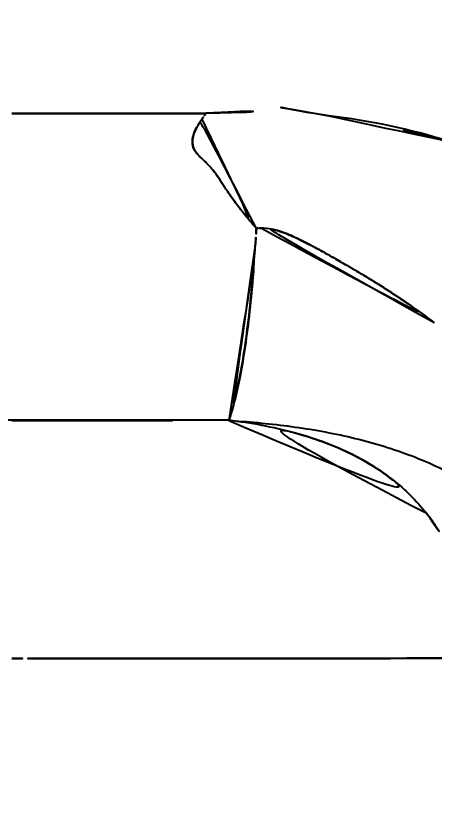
# Model space of a CAD drawing. Extents: x 16296660632 to 16296668616, y -37409619871 to -37409616241.
# Drawn here: x 16296666307.7 to 16296666330.61, y -37409616805.19 to -37409616761.43 of the extents above; entities that cross this region are included whole.
import ezdxf

# ---------------------------------------------------------------- set-up
doc = ezdxf.new("R2010")
doc.units = 0
doc.header["$LTSCALE"] = 10
doc.header["$MEASUREMENT"] = 0
doc.header["$PDMODE"] = 3
doc.header["$PDSIZE"] = -10
doc.layers.get('0').update_dxf_attribs({"linetype": 'CONTINUOUS'})
doc.layers.get('DEFPOINTS').update_dxf_attribs({"linetype": 'CONTINUOUS'})
doc.styles.add('Daelim Dimension', font='')
doc.styles.get('Daelim Dimension').set_extended_font_data('나눔고딕')
doc.dimstyles.new('DEFAULT', dxfattribs={"dimscale": 2, "dimtxt": 2, "dimasz": 2, "dimexe": 0, "dimexo": 2, "dimgap": 1, "dimtad": 1, "dimdec": 1, "dimzin": 9, "dimdsep": 46, "dimtxsty": 'Daelim Dimension', "dimcen": 0.5, "dimclrd": 252, "dimclre": 252, "dimclrt": 3, "dimadec": 1, "dimazin": 0, "dimtfac": 1, "dimtdec": 1, "dimtix": 1, "dimtmove": 0, "dimatfit": 3, "dimfxl": 1, "dimtolj": 1, "dimtzin": 1, "dimlwd": 9, "dimlwe": 9, "dimarcsym": 0})

# ---------------------------------------------------------------- blocks, each defined once
blk = doc.blocks.new('*D16')
at = {"color": 5, "lineweight": 9, "transparency": 16777216}
for p, q in [((16296666467.47109, -37409616640.80376), (16296666467.47109, -37409616937.17432)), ((16296666147.47109, -37409616641.1646), (16296666147.47109, -37409616937.17432)), ((16296666151.47109, -37409616937.17432), (16296666463.47109, -37409616937.17432))]:
    blk.add_line(p, q, dxfattribs=at)
at = {"color": 5, "transparency": 16777216}
for points in [[(16296666151.47109, -37409616936.50766), (16296666151.47109, -37409616937.84099), (16296666147.47109, -37409616937.17432)], [(16296666463.47109, -37409616936.50766), (16296666463.47109, -37409616937.84099), (16296666467.47109, -37409616937.17432)]]:
    blk.add_solid(points, dxfattribs=at)
at = {"layer": 'DEFPOINTS', "color": 0, "transparency": 16777216}
for p in [(16296666467.47109, -37409616636.80376), (16296666147.47109, -37409616637.1646), (16296666467.47109, -37409616937.17432)]:
    blk.add_point(p, dxfattribs=at)
at = {"color": 7, "transparency": 16777216, "insert": (16296666291.23105, -37409616918.8224), "char_height": 30, "attachment_point": 5, "style": 'Daelim Dimension'}
blk.add_mtext('\\A1;320', dxfattribs=at)
blk = doc.blocks.new('*D17')
at = {"color": 5, "lineweight": 9, "ltscale": 0.5, "transparency": 16777216}
for p, q in [((16296666587.9219, -37409616506.424438), (16296666624.81945, -37409616506.424438)), ((16296666624.81945, -37409616510.424438), (16296666624.81945, -37409616827.794708)), ((16296666313.128599, -37409616831.794708), (16296666624.81945, -37409616831.794708))]:
    blk.add_line(p, q, dxfattribs=at)
at = {"color": 5, "ltscale": 0.5, "transparency": 16777216}
for points in [[(16296666624.152781, -37409616510.424438), (16296666625.486111, -37409616510.424438), (16296666624.81945, -37409616506.424438)], [(16296666624.152781, -37409616827.794708), (16296666625.486111, -37409616827.794708), (16296666624.81945, -37409616831.794708)]]:
    blk.add_solid(points, dxfattribs=at)
at = {"layer": 'DEFPOINTS', "color": 0, "ltscale": 0.5, "transparency": 16777216}
for p in [(16296666583.9219, -37409616506.424438), (16296666309.128599, -37409616831.794708), (16296666624.81945, -37409616831.794708)]:
    blk.add_point(p, dxfattribs=at)
at = {"color": 7, "ltscale": 0.5, "transparency": 16777216, "insert": (16296666606.46752, -37409616669.109573), "char_height": 30, "attachment_point": 5, "rotation": 90, "style": 'Daelim Dimension'}
blk.add_mtext('\\A1;325', dxfattribs=at)

msp = doc.modelspace()

# ---------------------------------------------------------------- linework, layer by layer
at = {"linetype": 'Continuous'}
msp.add_line((16296666319.35714, -37409616783.599533), (16296666295.578951, -37409616783.599342), dxfattribs=at)
for points, start_tangent, end_tangent in [([(16296666324.8391, -37409616766.915459), (16296666318.11059, -37409616766.773201)], (-0.985107531, 0.171939384), (-0.954582924, -0.297945365)), ([(16296666318.11059, -37409616766.768517), (16296666324.839121, -37409616766.915176)], (0.997598407, 0.069263398), (0.993484099, -0.113970808)), ([(16296666307.46804, -37409616766.775658), (16296666311.01544, -37409616766.774902), (16296666311.294849, -37409616766.77478)], (1, -0.000008181), (0.999999887, 0.000475928)), ([(16296666311.294849, -37409616766.774727), (16296666311.01557, -37409616766.774673), (16296666307.46805, -37409616766.77433)], (-0.999999978, 0.000209332), (-1, 0.000000101)), ([(16296666311.294849, -37409616766.77478), (16296666318.11059, -37409616766.768517)], (0.999999887, 0.000475928), (0.99999909, 0.001349351)), ([(16296666318.109449, -37409616766.777428), (16296666314.56311, -37409616766.775711), (16296666311.294849, -37409616766.774727)], (-0.999999831, 0.000581921), (-0.999999978, 0.000209332)), ([(16296666317.881571, -37409616767.096039), (16296666318.109449, -37409616766.777428)], (0.558999494, 0.829167996), (0.604693643, 0.796458159)), ([(16296666318.11059, -37409616766.773201), (16296666317.88175, -37409616767.096161)], (-0.603021552, -0.797724895), (-0.555038181, -0.831824872)), ([(16296666324.839121, -37409616766.915176), (16296666331.45277, -37409616768.312637), (16296666331.62302, -37409616768.366096)], (0.993484099, -0.113970808), (0.953326391, -0.301941704)), ([(16296666320.872181, -37409616773.080177), (16296666320.33889, -37409616772.446991), (16296666319.84873, -37409616771.822517), (16296666319.403761, -37409616771.210251), (16296666318.995621, -37409616770.62075), (16296666318.62562, -37409616770.055763), (16296666318.21356, -37409616769.573967), (16296666317.787991, -37409616769.170128), (16296666317.46106, -37409616768.746483), (16296666317.36655, -37409616768.254913), (16296666317.496111, -37409616767.764763), (16296666317.7596, -37409616767.28299), (16296666317.881571, -37409616767.096039)], (-0.656793545, 0.754070447), (0.558999494, 0.829167996)), ([(16296666317.88175, -37409616767.096161), (16296666317.75358, -37409616767.294243), (16296666317.48452, -37409616767.789383), (16296666317.36331, -37409616768.296021), (16296666317.47945, -37409616768.79158), (16296666317.83209, -37409616769.201523), (16296666318.24548, -37409616769.606293), (16296666318.64678, -37409616770.079712), (16296666319.01437, -37409616770.629219), (16296666319.40287, -37409616771.214218), (16296666319.839911, -37409616771.820259), (16296666320.332411, -37409616772.441643), (16296666320.872181, -37409616773.080307)], (-0.555038181, -0.831824872), (0.647587762, -0.761990873)), ([(16296666331.623739, -37409616768.363403), (16296666331.431, -37409616768.306633), (16296666324.8391, -37409616766.915459)], (-0.958299496, 0.285765773), (-0.985107531, 0.171939384)), ([(16296666320.87229, -37409616773.080147), (16296666320.822981, -37409616773.888817)], (-0.056372987, -0.998409779), (-0.06536366, -0.997861509)), ([(16296666320.872181, -37409616773.080307), (16296666321.14415, -37409616773.071114)], (0.997057557, 0.076656556), (0.999962131, -0.008702669)), ([(16296666321.144159, -37409616773.070442), (16296666320.87229, -37409616773.080147)], (-0.999968257, 0.007967741), (-0.996813612, -0.079766047)), ([(16296666321.14415, -37409616773.071114), (16296666321.70266, -37409616773.124817), (16296666322.556431, -37409616773.386017), (16296666323.41013, -37409616773.779037), (16296666324.301741, -37409616774.245453), (16296666325.24205, -37409616774.769691), (16296666326.240459, -37409616775.346939), (16296666327.30439, -37409616775.987061), (16296666328.432421, -37409616776.707153), (16296666329.624411, -37409616777.523239), (16296666330.60887, -37409616778.25161)], (0.999962131, -0.008702669), (0.793096813, -0.609095596)), ([(16296666330.60886, -37409616778.251633), (16296666329.62055, -37409616777.519547), (16296666328.4259, -37409616776.702988), (16296666327.29697, -37409616775.982521), (16296666326.232189, -37409616775.342216), (16296666325.23336, -37409616774.764542), (16296666324.292459, -37409616774.240227), (16296666323.40061, -37409616773.774277), (16296666322.547529, -37409616773.382423), (16296666321.696091, -37409616773.123207), (16296666321.144159, -37409616773.070442)], (-0.792542351, 0.609816876), (-0.999968257, 0.007967741)), ([(16296666320.82287, -37409616773.888809), (16296666320.872181, -37409616773.080177)], (0.064714953, 0.99790379), (0.057127064, 0.998366916)), ([(16296666320.822981, -37409616773.888817), (16296666320.71269, -37409616775.380867), (16296666320.49794, -37409616777.602272), (16296666320.233789, -37409616779.625679), (16296666319.962099, -37409616781.221733), (16296666319.67263, -37409616782.535553), (16296666319.390989, -37409616783.509651)], (-0.06536366, -0.997861509), (-0.316568736, -0.948569573)), ([(16296666319.39094, -37409616783.509644), (16296666319.676889, -37409616782.530563), (16296666319.976021, -37409616781.189667), (16296666320.251619, -37409616779.565369), (16296666320.49851, -37409616777.645317), (16296666320.708309, -37409616775.456902), (16296666320.82287, -37409616773.888809)], (0.318383727, 0.94796192), (0.064714953, 0.99790379)), ([(16296666307.46804, -37409616783.611359), (16296666311.43107, -37409616783.611252), (16296666315.3941, -37409616783.610359), (16296666319.35714, -37409616783.608681)], (0.999999997, -0.000071814), (0.999999863, 0.0005242)), ([(16296666319.35714, -37409616783.608681), (16296666319.39094, -37409616783.509644)], (0.327624735, 0.944807935), (0.318383727, 0.94796192)), ([(16296666319.35714, -37409616783.609383), (16296666322.95579, -37409616784.291222), (16296666325.941999, -37409616785.38665), (16296666328.354099, -37409616786.877693), (16296666330.208309, -37409616788.718567)], (0.99309899, -0.117279138), (0.618025415, -0.786158118)), ([(16296666319.35714, -37409616783.609383), (16296666319.50304, -37409616783.618637)], (0.998078765, -0.061957883), (0.997909557, -0.064625976)), ([(16296666319.390989, -37409616783.509651), (16296666319.35714, -37409616783.609383)], (-0.316568737, -0.948569573), (-0.326132996, -0.945323896)), ([(16296666319.50383, -37409616783.618874), (16296666319.35714, -37409616783.609383)], (-0.997831852, 0.065814858), (-0.997993022, 0.06332399)), ([(16296666319.50412, -37409616783.617058), (16296666319.35714, -37409616783.599533)], (-0.992643894, 0.121070639), (-0.993274747, 0.115781159)), ([(16296666319.50304, -37409616783.618637), (16296666322.787901, -37409616783.942947), (16296666326.087521, -37409616784.547974), (16296666329.219391, -37409616785.489052), (16296666332.135229, -37409616786.852737), (16296666334.70694, -37409616788.731972), (16296666336.72962, -37409616791.131599), (16296666338.064171, -37409616793.906174), (16296666338.50893, -37409616795.491829)], (0.997909557, -0.064625976), (0.216999964, -0.976171612)), ([(16296666330.208229, -37409616788.718643), (16296666330.188841, -37409616788.694061), (16296666328.330839, -37409616786.857903), (16296666325.94396, -37409616785.384483), (16296666322.97238, -37409616784.28923), (16296666319.50412, -37409616783.617058)], (-0.617969033, 0.786202439), (-0.992643894, 0.121070638)), ([(16296666330.208309, -37409616788.718567), (16296666330.227711, -37409616788.743347), (16296666330.365049, -37409616788.923286)], (0.618025415, -0.786158118), (0.597757586, -0.80167691)), ([(16296666330.364981, -37409616788.923347), (16296666330.208229, -37409616788.718643)], (-0.597912136, 0.80156165), (-0.617969025, 0.786202445)), ([(16296666330.365049, -37409616788.923286), (16296666331.55821, -37409616790.982277)], (0.597757586, -0.80167691), (0.399559413, -0.916707301)), ([(16296666307.46805, -37409616796.668297), (16296666309.012659, -37409616796.66774)], (0.999999939, 0.000350091), (0.999999932, 0.000368104)), ([(16296666309.012659, -37409616796.667747), (16296666308.83592, -37409616796.667763), (16296666307.46805, -37409616796.667809)], (-0.999999996, -0.000086339), (-1, 0.000013486)), ([(16296666332.805811, -37409616796.64827), (16296666331.928049, -37409616796.649902), (16296666329.33222, -37409616796.653053), (16296666325.509069, -37409616796.65744), (16296666322.608061, -37409616796.660477), (16296666319.55241, -37409616796.663193), (16296666316.222589, -37409616796.665443), (16296666312.694901, -37409616796.667007), (16296666309.012659, -37409616796.667747)], (-0.998895217, -0.046993046), (-0.999999996, -0.000086339)), ([(16296666309.012659, -37409616796.66774), (16296666311.632521, -37409616796.666779), (16296666315.49262, -37409616796.66526), (16296666319.071091, -37409616796.662987), (16296666322.306561, -37409616796.660187), (16296666325.355209, -37409616796.657043), (16296666329.27923, -37409616796.652527), (16296666331.94136, -37409616796.649307), (16296666332.80546, -37409616796.64769)], (0.999999932, 0.000368104), (-0.999727729, 0.023333837))]:
    msp.add_spline(points, degree=3, dxfattribs=dict(at, start_tangent=start_tangent, end_tangent=end_tangent))

# ---------------------------------------------------------------- dimensions: what is measured, and where the dimension line sits
at = {"color": 5, "ltscale": 0.5}
dim = msp.add_linear_dim(base=(16296666624.81945, -37409616831.794708), p1=(16296666583.9219, -37409616506.424438), p2=(16296666309.128599, -37409616831.794708), angle=90, dimstyle='DEFAULT', override={"dimtxt": 15, "dimdec": 0, "dimclrd": 5, "dimclre": 5, "dimclrt": 7}, dxfattribs=at)
dim.commit()
dim.dimension.update_dxf_attribs({"geometry": '*D17', "text_midpoint": (16296666606.46752, -37409616669.109573)})
at = {"color": 5}
dim = msp.add_linear_dim(base=(16296666467.47109, -37409616937.174316), p1=(16296666147.47109, -37409616637.164597), p2=(16296666467.47109, -37409616636.803757), dimstyle='DEFAULT', override={"dimtxt": 15, "dimclrd": 5, "dimclre": 5, "dimclrt": 7}, dxfattribs=at)
dim.commit()
dim.dimension.update_dxf_attribs({"geometry": '*D16', "text_midpoint": (16296666291.23105, -37409616937.174316), "dimtype": 160})

doc.saveas('drawing.dxf')
